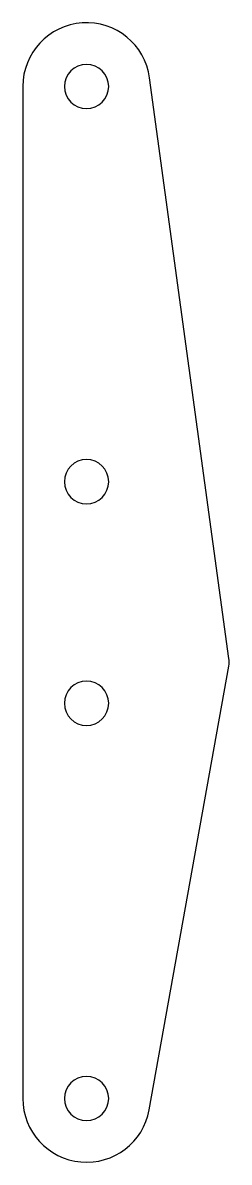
# Model space of a CAD drawing. Header units: millimetres. Extents: x -4.6 to 10.3, y -41.1 to 41.1.
import ezdxf

# ---------------------------------------------------------------- set-up
doc = ezdxf.new("R2010")
doc.units = ezdxf.units.MM
doc.layers.add('CUT', color=7, linetype='Continuous')

msp = doc.modelspace()

# ---------------------------------------------------------------- linework, layer by layer
at = {"layer": 'CUT'}
for p, q in [((10.283, -4.756), (4.558, 37.155)), ((-4.6, 36.532), (-4.6, -36.532)), ((4.528, -37.344), (10.272, -5.318))]:
    msp.add_line(p, q, dxfattribs=at)
for centre, radius, start, end in [((0, 36.532), 4.6, 7.77944, 180), ((0, 36.532), 1.6, 0, 180), ((0, 36.532), 1.6, 180, 360), ((0, 8), 1.6, 0, 180), ((0, 8), 1.6, 180, 360), ((8.5, -5), 1.8, -10.168, 7.77944), ((0, -8), 1.6, 0, 180), ((0, -8), 1.6, 180, 360), ((0, -36.532), 1.6, 0, 180), ((0, -36.532), 4.6, 180, 349.832), ((0, -36.532), 1.6, 180, 360)]:
    msp.add_arc(centre, radius, start, end, dxfattribs=at)

doc.saveas('drawing.dxf')
